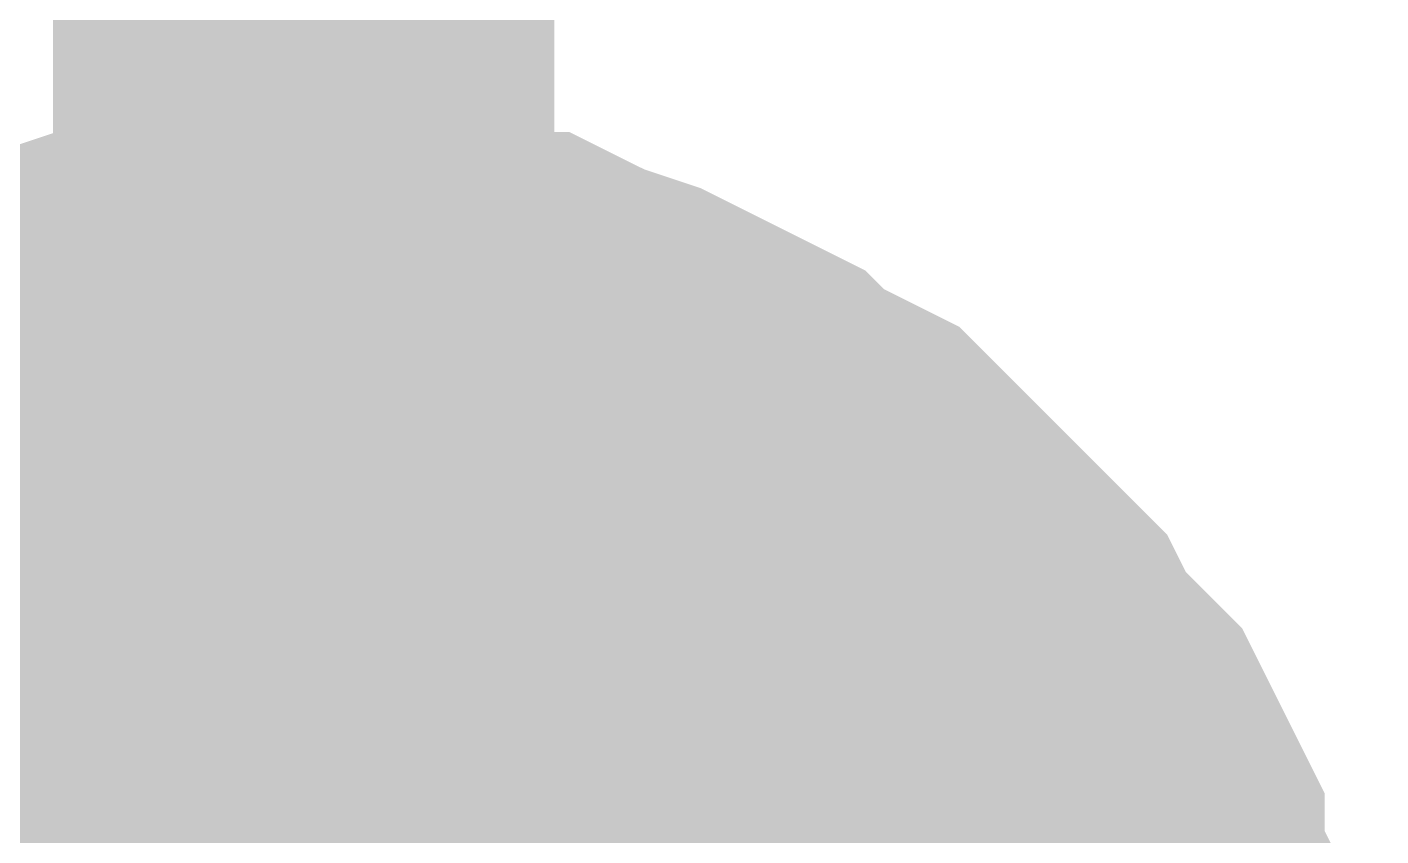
# Model space of a CAD drawing. Header units: inches. Extents: x 0 to 432, y 0 to 280.
# Drawn here: x 248.764 to 249.574, y 167.863 to 168.347 of the extents above; entities that cross this region are included whole.
import ezdxf

# ---------------------------------------------------------------- set-up
doc = ezdxf.new("R2010")
doc.units = ezdxf.units.IN
doc.layers.add('Sheet', color=255, linetype='Continuous')

msp = doc.modelspace()

# ---------------------------------------------------------------- linework, layer by layer
at = {"layer": 'Sheet'}
for points in [[(248.92965, 185.40571, 0.29972, 0.29972, 0), (248.92965, 167.62877, 0.29972, 0.29972, 0)], [(248.60395, 168.02182, 0.29972, 0.29972, 0), (248.62641, 168.04428, 0.29972, 0.29972, 0), (248.63765, 168.05551, 0.29972, 0.29972, 0), (248.66011, 168.06674, 0.29972, 0.29972, 0), (248.68257, 168.07797, 0.29972, 0.29972, 0), (248.70503, 168.0892, 0.29972, 0.29972, 0), (248.72749, 168.10043, 0.29972, 0.29972, 0), (248.74995, 168.11166, 0.29972, 0.29972, 0), (248.77241, 168.12289, 0.29972, 0.29972, 0), (248.80611, 168.13412, 0.29972, 0.29972, 0), (248.82857, 168.13412, 0.29972, 0.29972, 0), (248.85103, 168.13412, 0.29972, 0.29972, 0), (248.87349, 168.14535, 0.29972, 0.29972, 0), (248.90718, 168.14535, 0.29972, 0.29972, 0), (248.92965, 168.14535, 0.29972, 0.29972, 0)], [(248.60395, 168.02182, 0.29972, 0.29972, 0), (248.62641, 168.04428, 0.29972, 0.29972, 0), (248.63765, 168.05551, 0.29972, 0.29972, 0), (248.66011, 168.06674, 0.29972, 0.29972, 0), (248.68257, 168.07797, 0.29972, 0.29972, 0), (248.70503, 168.0892, 0.29972, 0.29972, 0), (248.72749, 168.10043, 0.29972, 0.29972, 0), (248.74995, 168.11166, 0.29972, 0.29972, 0), (248.77241, 168.12289, 0.29972, 0.29972, 0), (248.80611, 168.13412, 0.29972, 0.29972, 0), (248.82857, 168.13412, 0.29972, 0.29972, 0), (248.85103, 168.13412, 0.29972, 0.29972, 0), (248.87349, 168.14535, 0.29972, 0.29972, 0), (248.90718, 168.14535, 0.29972, 0.29972, 0), (248.92965, 168.14535, 0.29972, 0.29972, 0)], [(248.60395, 168.02182, 0.29972, 0.29972, 0), (248.62641, 168.04428, 0.29972, 0.29972, 0), (248.63765, 168.05551, 0.29972, 0.29972, 0), (248.66011, 168.06674, 0.29972, 0.29972, 0), (248.68257, 168.07797, 0.29972, 0.29972, 0), (248.70503, 168.0892, 0.29972, 0.29972, 0), (248.72749, 168.10043, 0.29972, 0.29972, 0), (248.74995, 168.11166, 0.29972, 0.29972, 0), (248.77241, 168.12289, 0.29972, 0.29972, 0), (248.80611, 168.13412, 0.29972, 0.29972, 0), (248.82857, 168.13412, 0.29972, 0.29972, 0), (248.85103, 168.13412, 0.29972, 0.29972, 0), (248.87349, 168.14535, 0.29972, 0.29972, 0), (248.90718, 168.14535, 0.29972, 0.29972, 0), (248.92965, 168.14535, 0.29972, 0.29972, 0)], [(248.60395, 168.02182, 0.29972, 0.29972, 0), (248.62641, 168.04428, 0.29972, 0.29972, 0), (248.63765, 168.05551, 0.29972, 0.29972, 0), (248.66011, 168.06674, 0.29972, 0.29972, 0), (248.68257, 168.07797, 0.29972, 0.29972, 0), (248.70503, 168.0892, 0.29972, 0.29972, 0), (248.72749, 168.10043, 0.29972, 0.29972, 0), (248.74995, 168.11166, 0.29972, 0.29972, 0), (248.77241, 168.12289, 0.29972, 0.29972, 0), (248.80611, 168.13412, 0.29972, 0.29972, 0), (248.82857, 168.13412, 0.29972, 0.29972, 0), (248.85103, 168.13412, 0.29972, 0.29972, 0), (248.87349, 168.14535, 0.29972, 0.29972, 0), (248.90718, 168.14535, 0.29972, 0.29972, 0), (248.92965, 168.14535, 0.29972, 0.29972, 0)], [(248.60395, 168.02182, 0.29972, 0.29972, 0), (248.62641, 168.04428, 0.29972, 0.29972, 0), (248.63765, 168.05551, 0.29972, 0.29972, 0), (248.66011, 168.06674, 0.29972, 0.29972, 0), (248.68257, 168.07797, 0.29972, 0.29972, 0), (248.70503, 168.0892, 0.29972, 0.29972, 0), (248.72749, 168.10043, 0.29972, 0.29972, 0), (248.74995, 168.11166, 0.29972, 0.29972, 0), (248.77241, 168.12289, 0.29972, 0.29972, 0), (248.80611, 168.13412, 0.29972, 0.29972, 0), (248.82857, 168.13412, 0.29972, 0.29972, 0), (248.85103, 168.13412, 0.29972, 0.29972, 0), (248.87349, 168.14535, 0.29972, 0.29972, 0), (248.90718, 168.14535, 0.29972, 0.29972, 0), (248.92965, 168.14535, 0.29972, 0.29972, 0)], [(248.60395, 168.02182, 0.29972, 0.29972, 0), (248.62641, 168.04428, 0.29972, 0.29972, 0), (248.63765, 168.05551, 0.29972, 0.29972, 0), (248.66011, 168.06674, 0.29972, 0.29972, 0), (248.68257, 168.07797, 0.29972, 0.29972, 0), (248.70503, 168.0892, 0.29972, 0.29972, 0), (248.72749, 168.10043, 0.29972, 0.29972, 0), (248.74995, 168.11166, 0.29972, 0.29972, 0), (248.77241, 168.12289, 0.29972, 0.29972, 0), (248.80611, 168.13412, 0.29972, 0.29972, 0), (248.82857, 168.13412, 0.29972, 0.29972, 0), (248.85103, 168.13412, 0.29972, 0.29972, 0), (248.87349, 168.14535, 0.29972, 0.29972, 0), (248.90718, 168.14535, 0.29972, 0.29972, 0), (248.92965, 168.14535, 0.29972, 0.29972, 0)], [(248.92965, 168.14535, 0.29972, 0.29972, 0), (248.92965, 168.14535, 0.29972, 0.29972, 0)], [(248.92965, 168.14535, 0.29972, 0.29972, 0), (248.95211, 168.14535, 0.29972, 0.29972, 0), (248.9858, 168.14535, 0.29972, 0.29972, 0), (249.00826, 168.13412, 0.29972, 0.29972, 0), (249.03072, 168.13412, 0.29972, 0.29972, 0), (249.05318, 168.13412, 0.29972, 0.29972, 0), (249.07565, 168.12289, 0.29972, 0.29972, 0), (249.10934, 168.11166, 0.29972, 0.29972, 0), (249.1318, 168.10043, 0.29972, 0.29972, 0), (249.15426, 168.0892, 0.29972, 0.29972, 0), (249.17672, 168.07797, 0.29972, 0.29972, 0), (249.18795, 168.06674, 0.29972, 0.29972, 0), (249.21041, 168.05551, 0.29972, 0.29972, 0), (249.23288, 168.04428, 0.29972, 0.29972, 0), (249.25534, 168.02182, 0.29972, 0.29972, 0), (249.26657, 168.01059, 0.29972, 0.29972, 0), (249.28903, 167.98813, 0.29972, 0.29972, 0), (249.30026, 167.9769, 0.29972, 0.29972, 0), (249.32272, 167.95444, 0.29972, 0.29972, 0), (249.33395, 167.93198, 0.29972, 0.29972, 0), (249.34518, 167.92075, 0.29972, 0.29972, 0), (249.36764, 167.89829, 0.29972, 0.29972, 0), (249.37888, 167.87583, 0.29972, 0.29972, 0), (249.39011, 167.85337, 0.29972, 0.29972, 0), (249.39011, 167.83091, 0.29972, 0.29972, 0), (249.40134, 167.80845, 0.29972, 0.29972, 0), (249.41257, 167.78599, 0.29972, 0.29972, 0), (249.4238, 167.7523, 0.29972, 0.29972, 0), (249.4238, 167.72984, 0.29972, 0.29972, 0), (249.4238, 167.70738, 0.29972, 0.29972, 0)], [(248.92965, 168.14535, 0.29972, 0.29972, 0), (248.92965, 168.14535, 0.29972, 0.29972, 0)], [(248.92965, 168.14535, 0.29972, 0.29972, 0), (248.95211, 168.14535, 0.29972, 0.29972, 0), (248.9858, 168.14535, 0.29972, 0.29972, 0), (249.00826, 168.13412, 0.29972, 0.29972, 0), (249.03072, 168.13412, 0.29972, 0.29972, 0), (249.05318, 168.13412, 0.29972, 0.29972, 0), (249.07565, 168.12289, 0.29972, 0.29972, 0), (249.10934, 168.11166, 0.29972, 0.29972, 0), (249.1318, 168.10043, 0.29972, 0.29972, 0), (249.15426, 168.0892, 0.29972, 0.29972, 0), (249.17672, 168.07797, 0.29972, 0.29972, 0), (249.18795, 168.06674, 0.29972, 0.29972, 0), (249.21041, 168.05551, 0.29972, 0.29972, 0), (249.23288, 168.04428, 0.29972, 0.29972, 0), (249.25534, 168.02182, 0.29972, 0.29972, 0), (249.26657, 168.01059, 0.29972, 0.29972, 0), (249.28903, 167.98813, 0.29972, 0.29972, 0), (249.30026, 167.9769, 0.29972, 0.29972, 0), (249.32272, 167.95444, 0.29972, 0.29972, 0), (249.33395, 167.93198, 0.29972, 0.29972, 0), (249.34518, 167.92075, 0.29972, 0.29972, 0), (249.36764, 167.89829, 0.29972, 0.29972, 0), (249.37888, 167.87583, 0.29972, 0.29972, 0), (249.39011, 167.85337, 0.29972, 0.29972, 0), (249.39011, 167.83091, 0.29972, 0.29972, 0), (249.40134, 167.80845, 0.29972, 0.29972, 0), (249.41257, 167.78599, 0.29972, 0.29972, 0), (249.4238, 167.7523, 0.29972, 0.29972, 0), (249.4238, 167.72984, 0.29972, 0.29972, 0), (249.4238, 167.70738, 0.29972, 0.29972, 0)], [(248.92965, 168.14535, 0.29972, 0.29972, 0), (248.92965, 168.14535, 0.29972, 0.29972, 0)], [(248.92965, 168.14535, 0.29972, 0.29972, 0), (248.95211, 168.14535, 0.29972, 0.29972, 0), (248.9858, 168.14535, 0.29972, 0.29972, 0), (249.00826, 168.13412, 0.29972, 0.29972, 0), (249.03072, 168.13412, 0.29972, 0.29972, 0), (249.05318, 168.13412, 0.29972, 0.29972, 0), (249.07565, 168.12289, 0.29972, 0.29972, 0), (249.10934, 168.11166, 0.29972, 0.29972, 0), (249.1318, 168.10043, 0.29972, 0.29972, 0), (249.15426, 168.0892, 0.29972, 0.29972, 0), (249.17672, 168.07797, 0.29972, 0.29972, 0), (249.18795, 168.06674, 0.29972, 0.29972, 0), (249.21041, 168.05551, 0.29972, 0.29972, 0), (249.23288, 168.04428, 0.29972, 0.29972, 0), (249.25534, 168.02182, 0.29972, 0.29972, 0), (249.26657, 168.01059, 0.29972, 0.29972, 0), (249.28903, 167.98813, 0.29972, 0.29972, 0), (249.30026, 167.9769, 0.29972, 0.29972, 0), (249.32272, 167.95444, 0.29972, 0.29972, 0), (249.33395, 167.93198, 0.29972, 0.29972, 0), (249.34518, 167.92075, 0.29972, 0.29972, 0), (249.36764, 167.89829, 0.29972, 0.29972, 0), (249.37888, 167.87583, 0.29972, 0.29972, 0), (249.39011, 167.85337, 0.29972, 0.29972, 0), (249.39011, 167.83091, 0.29972, 0.29972, 0), (249.40134, 167.80845, 0.29972, 0.29972, 0), (249.41257, 167.78599, 0.29972, 0.29972, 0), (249.4238, 167.7523, 0.29972, 0.29972, 0), (249.4238, 167.72984, 0.29972, 0.29972, 0), (249.4238, 167.70738, 0.29972, 0.29972, 0)], [(248.92965, 168.14535, 0.29972, 0.29972, 0), (248.92965, 168.14535, 0.29972, 0.29972, 0)], [(248.92965, 168.14535, 0.29972, 0.29972, 0), (248.95211, 168.14535, 0.29972, 0.29972, 0), (248.9858, 168.14535, 0.29972, 0.29972, 0), (249.00826, 168.13412, 0.29972, 0.29972, 0), (249.03072, 168.13412, 0.29972, 0.29972, 0), (249.05318, 168.13412, 0.29972, 0.29972, 0), (249.07565, 168.12289, 0.29972, 0.29972, 0), (249.10934, 168.11166, 0.29972, 0.29972, 0), (249.1318, 168.10043, 0.29972, 0.29972, 0), (249.15426, 168.0892, 0.29972, 0.29972, 0), (249.17672, 168.07797, 0.29972, 0.29972, 0), (249.18795, 168.06674, 0.29972, 0.29972, 0), (249.21041, 168.05551, 0.29972, 0.29972, 0), (249.23288, 168.04428, 0.29972, 0.29972, 0), (249.25534, 168.02182, 0.29972, 0.29972, 0), (249.26657, 168.01059, 0.29972, 0.29972, 0), (249.28903, 167.98813, 0.29972, 0.29972, 0), (249.30026, 167.9769, 0.29972, 0.29972, 0), (249.32272, 167.95444, 0.29972, 0.29972, 0), (249.33395, 167.93198, 0.29972, 0.29972, 0), (249.34518, 167.92075, 0.29972, 0.29972, 0), (249.36764, 167.89829, 0.29972, 0.29972, 0), (249.37888, 167.87583, 0.29972, 0.29972, 0), (249.39011, 167.85337, 0.29972, 0.29972, 0), (249.39011, 167.83091, 0.29972, 0.29972, 0), (249.40134, 167.80845, 0.29972, 0.29972, 0), (249.41257, 167.78599, 0.29972, 0.29972, 0), (249.4238, 167.7523, 0.29972, 0.29972, 0), (249.4238, 167.72984, 0.29972, 0.29972, 0), (249.4238, 167.70738, 0.29972, 0.29972, 0)], [(248.92965, 168.14535, 0.29972, 0.29972, 0), (248.92965, 168.14535, 0.29972, 0.29972, 0)], [(248.92965, 168.14535, 0.29972, 0.29972, 0), (248.95211, 168.14535, 0.29972, 0.29972, 0), (248.9858, 168.14535, 0.29972, 0.29972, 0), (249.00826, 168.13412, 0.29972, 0.29972, 0), (249.03072, 168.13412, 0.29972, 0.29972, 0), (249.05318, 168.13412, 0.29972, 0.29972, 0), (249.07565, 168.12289, 0.29972, 0.29972, 0), (249.10934, 168.11166, 0.29972, 0.29972, 0), (249.1318, 168.10043, 0.29972, 0.29972, 0), (249.15426, 168.0892, 0.29972, 0.29972, 0), (249.17672, 168.07797, 0.29972, 0.29972, 0), (249.18795, 168.06674, 0.29972, 0.29972, 0), (249.21041, 168.05551, 0.29972, 0.29972, 0), (249.23288, 168.04428, 0.29972, 0.29972, 0), (249.25534, 168.02182, 0.29972, 0.29972, 0), (249.26657, 168.01059, 0.29972, 0.29972, 0), (249.28903, 167.98813, 0.29972, 0.29972, 0), (249.30026, 167.9769, 0.29972, 0.29972, 0), (249.32272, 167.95444, 0.29972, 0.29972, 0), (249.33395, 167.93198, 0.29972, 0.29972, 0), (249.34518, 167.92075, 0.29972, 0.29972, 0), (249.36764, 167.89829, 0.29972, 0.29972, 0), (249.37888, 167.87583, 0.29972, 0.29972, 0), (249.39011, 167.85337, 0.29972, 0.29972, 0), (249.39011, 167.83091, 0.29972, 0.29972, 0), (249.40134, 167.80845, 0.29972, 0.29972, 0), (249.41257, 167.78599, 0.29972, 0.29972, 0), (249.4238, 167.7523, 0.29972, 0.29972, 0), (249.4238, 167.72984, 0.29972, 0.29972, 0), (249.4238, 167.70738, 0.29972, 0.29972, 0)], [(248.92965, 168.14535, 0.29972, 0.29972, 0), (248.92965, 168.14535, 0.29972, 0.29972, 0)], [(248.92965, 168.14535, 0.29972, 0.29972, 0), (248.95211, 168.14535, 0.29972, 0.29972, 0), (248.9858, 168.14535, 0.29972, 0.29972, 0), (249.00826, 168.13412, 0.29972, 0.29972, 0), (249.03072, 168.13412, 0.29972, 0.29972, 0), (249.05318, 168.13412, 0.29972, 0.29972, 0), (249.07565, 168.12289, 0.29972, 0.29972, 0), (249.10934, 168.11166, 0.29972, 0.29972, 0), (249.1318, 168.10043, 0.29972, 0.29972, 0), (249.15426, 168.0892, 0.29972, 0.29972, 0), (249.17672, 168.07797, 0.29972, 0.29972, 0), (249.18795, 168.06674, 0.29972, 0.29972, 0), (249.21041, 168.05551, 0.29972, 0.29972, 0), (249.23288, 168.04428, 0.29972, 0.29972, 0), (249.25534, 168.02182, 0.29972, 0.29972, 0), (249.26657, 168.01059, 0.29972, 0.29972, 0), (249.28903, 167.98813, 0.29972, 0.29972, 0), (249.30026, 167.9769, 0.29972, 0.29972, 0), (249.32272, 167.95444, 0.29972, 0.29972, 0), (249.33395, 167.93198, 0.29972, 0.29972, 0), (249.34518, 167.92075, 0.29972, 0.29972, 0), (249.36764, 167.89829, 0.29972, 0.29972, 0), (249.37888, 167.87583, 0.29972, 0.29972, 0), (249.39011, 167.85337, 0.29972, 0.29972, 0), (249.39011, 167.83091, 0.29972, 0.29972, 0), (249.40134, 167.80845, 0.29972, 0.29972, 0), (249.41257, 167.78599, 0.29972, 0.29972, 0), (249.4238, 167.7523, 0.29972, 0.29972, 0), (249.4238, 167.72984, 0.29972, 0.29972, 0), (249.4238, 167.70738, 0.29972, 0.29972, 0)], [(248.70503, 168.0892, 0.09906, 0.09906, 0), (248.72749, 168.10043, 0.09906, 0.09906, 0), (248.74995, 168.11166, 0.09906, 0.09906, 0), (248.77241, 168.12289, 0.09906, 0.09906, 0), (248.80611, 168.13412, 0.09906, 0.09906, 0), (248.82857, 168.13412, 0.09906, 0.09906, 0), (248.85103, 168.13412, 0.09906, 0.09906, 0), (248.87349, 168.14535, 0.09906, 0.09906, 0), (248.90718, 168.14535, 0.09906, 0.09906, 0), (248.92965, 168.14535, 0.09906, 0.09906, 0)], [(248.70503, 168.0892, 0.09906, 0.09906, 0), (248.72749, 168.10043, 0.09906, 0.09906, 0), (248.74995, 168.11166, 0.09906, 0.09906, 0), (248.77241, 168.12289, 0.09906, 0.09906, 0), (248.80611, 168.13412, 0.09906, 0.09906, 0), (248.82857, 168.13412, 0.09906, 0.09906, 0), (248.85103, 168.13412, 0.09906, 0.09906, 0), (248.87349, 168.14535, 0.09906, 0.09906, 0), (248.90718, 168.14535, 0.09906, 0.09906, 0), (248.92965, 168.14535, 0.09906, 0.09906, 0)], [(248.70503, 168.0892, 0.09906, 0.09906, 0), (248.72749, 168.10043, 0.09906, 0.09906, 0), (248.74995, 168.11166, 0.09906, 0.09906, 0), (248.77241, 168.12289, 0.09906, 0.09906, 0), (248.80611, 168.13412, 0.09906, 0.09906, 0), (248.82857, 168.13412, 0.09906, 0.09906, 0), (248.85103, 168.13412, 0.09906, 0.09906, 0), (248.87349, 168.14535, 0.09906, 0.09906, 0), (248.90718, 168.14535, 0.09906, 0.09906, 0), (248.92965, 168.14535, 0.09906, 0.09906, 0)], [(248.70503, 168.0892, 0.09906, 0.09906, 0), (248.72749, 168.10043, 0.09906, 0.09906, 0), (248.74995, 168.11166, 0.09906, 0.09906, 0), (248.77241, 168.12289, 0.09906, 0.09906, 0), (248.80611, 168.13412, 0.09906, 0.09906, 0), (248.82857, 168.13412, 0.09906, 0.09906, 0), (248.85103, 168.13412, 0.09906, 0.09906, 0), (248.87349, 168.14535, 0.09906, 0.09906, 0), (248.90718, 168.14535, 0.09906, 0.09906, 0), (248.92965, 168.14535, 0.09906, 0.09906, 0)], [(248.70503, 168.0892, 0.09906, 0.09906, 0), (248.72749, 168.10043, 0.09906, 0.09906, 0), (248.74995, 168.11166, 0.09906, 0.09906, 0), (248.77241, 168.12289, 0.09906, 0.09906, 0), (248.80611, 168.13412, 0.09906, 0.09906, 0), (248.82857, 168.13412, 0.09906, 0.09906, 0), (248.85103, 168.13412, 0.09906, 0.09906, 0), (248.87349, 168.14535, 0.09906, 0.09906, 0), (248.90718, 168.14535, 0.09906, 0.09906, 0), (248.92965, 168.14535, 0.09906, 0.09906, 0)], [(248.70503, 168.0892, 0.09906, 0.09906, 0), (248.72749, 168.10043, 0.09906, 0.09906, 0), (248.74995, 168.11166, 0.09906, 0.09906, 0), (248.77241, 168.12289, 0.09906, 0.09906, 0), (248.80611, 168.13412, 0.09906, 0.09906, 0), (248.82857, 168.13412, 0.09906, 0.09906, 0), (248.85103, 168.13412, 0.09906, 0.09906, 0), (248.87349, 168.14535, 0.09906, 0.09906, 0), (248.90718, 168.14535, 0.09906, 0.09906, 0), (248.92965, 168.14535, 0.09906, 0.09906, 0)], [(248.92965, 168.14535, 0.09906, 0.09906, 0), (248.92965, 168.14535, 0.09906, 0.09906, 0)], [(248.92965, 168.14535, 0.09906, 0.09906, 0), (248.95211, 168.14535, 0.09906, 0.09906, 0), (248.9858, 168.14535, 0.09906, 0.09906, 0), (249.00826, 168.13412, 0.09906, 0.09906, 0), (249.03072, 168.13412, 0.09906, 0.09906, 0), (249.05318, 168.13412, 0.09906, 0.09906, 0), (249.07565, 168.12289, 0.09906, 0.09906, 0), (249.10934, 168.11166, 0.09906, 0.09906, 0), (249.1318, 168.10043, 0.09906, 0.09906, 0), (249.15426, 168.0892, 0.09906, 0.09906, 0), (249.17672, 168.07797, 0.09906, 0.09906, 0), (249.18795, 168.06674, 0.09906, 0.09906, 0), (249.21041, 168.05551, 0.09906, 0.09906, 0), (249.23288, 168.04428, 0.09906, 0.09906, 0), (249.25534, 168.02182, 0.09906, 0.09906, 0), (249.26657, 168.01059, 0.09906, 0.09906, 0), (249.28903, 167.98813, 0.09906, 0.09906, 0), (249.30026, 167.9769, 0.09906, 0.09906, 0), (249.32272, 167.95444, 0.09906, 0.09906, 0), (249.33395, 167.93198, 0.09906, 0.09906, 0), (249.34518, 167.92075, 0.09906, 0.09906, 0), (249.36764, 167.89829, 0.09906, 0.09906, 0), (249.37888, 167.87583, 0.09906, 0.09906, 0), (249.39011, 167.85337, 0.09906, 0.09906, 0), (249.39011, 167.83091, 0.09906, 0.09906, 0), (249.40134, 167.80845, 0.09906, 0.09906, 0)], [(248.92965, 168.14535, 0.09906, 0.09906, 0), (248.92965, 168.14535, 0.09906, 0.09906, 0)], [(248.92965, 168.14535, 0.09906, 0.09906, 0), (248.95211, 168.14535, 0.09906, 0.09906, 0), (248.9858, 168.14535, 0.09906, 0.09906, 0), (249.00826, 168.13412, 0.09906, 0.09906, 0), (249.03072, 168.13412, 0.09906, 0.09906, 0), (249.05318, 168.13412, 0.09906, 0.09906, 0), (249.07565, 168.12289, 0.09906, 0.09906, 0), (249.10934, 168.11166, 0.09906, 0.09906, 0), (249.1318, 168.10043, 0.09906, 0.09906, 0), (249.15426, 168.0892, 0.09906, 0.09906, 0), (249.17672, 168.07797, 0.09906, 0.09906, 0), (249.18795, 168.06674, 0.09906, 0.09906, 0), (249.21041, 168.05551, 0.09906, 0.09906, 0), (249.23288, 168.04428, 0.09906, 0.09906, 0), (249.25534, 168.02182, 0.09906, 0.09906, 0), (249.26657, 168.01059, 0.09906, 0.09906, 0), (249.28903, 167.98813, 0.09906, 0.09906, 0), (249.30026, 167.9769, 0.09906, 0.09906, 0), (249.32272, 167.95444, 0.09906, 0.09906, 0), (249.33395, 167.93198, 0.09906, 0.09906, 0), (249.34518, 167.92075, 0.09906, 0.09906, 0), (249.36764, 167.89829, 0.09906, 0.09906, 0), (249.37888, 167.87583, 0.09906, 0.09906, 0), (249.39011, 167.85337, 0.09906, 0.09906, 0), (249.39011, 167.83091, 0.09906, 0.09906, 0), (249.40134, 167.80845, 0.09906, 0.09906, 0)], [(248.92965, 168.14535, 0.09906, 0.09906, 0), (248.92965, 168.14535, 0.09906, 0.09906, 0)], [(248.92965, 168.14535, 0.09906, 0.09906, 0), (248.95211, 168.14535, 0.09906, 0.09906, 0), (248.9858, 168.14535, 0.09906, 0.09906, 0), (249.00826, 168.13412, 0.09906, 0.09906, 0), (249.03072, 168.13412, 0.09906, 0.09906, 0), (249.05318, 168.13412, 0.09906, 0.09906, 0), (249.07565, 168.12289, 0.09906, 0.09906, 0), (249.10934, 168.11166, 0.09906, 0.09906, 0), (249.1318, 168.10043, 0.09906, 0.09906, 0), (249.15426, 168.0892, 0.09906, 0.09906, 0), (249.17672, 168.07797, 0.09906, 0.09906, 0), (249.18795, 168.06674, 0.09906, 0.09906, 0), (249.21041, 168.05551, 0.09906, 0.09906, 0), (249.23288, 168.04428, 0.09906, 0.09906, 0), (249.25534, 168.02182, 0.09906, 0.09906, 0), (249.26657, 168.01059, 0.09906, 0.09906, 0), (249.28903, 167.98813, 0.09906, 0.09906, 0), (249.30026, 167.9769, 0.09906, 0.09906, 0), (249.32272, 167.95444, 0.09906, 0.09906, 0), (249.33395, 167.93198, 0.09906, 0.09906, 0), (249.34518, 167.92075, 0.09906, 0.09906, 0), (249.36764, 167.89829, 0.09906, 0.09906, 0), (249.37888, 167.87583, 0.09906, 0.09906, 0), (249.39011, 167.85337, 0.09906, 0.09906, 0), (249.39011, 167.83091, 0.09906, 0.09906, 0), (249.40134, 167.80845, 0.09906, 0.09906, 0)], [(248.92965, 168.14535, 0.09906, 0.09906, 0), (248.92965, 168.14535, 0.09906, 0.09906, 0)], [(248.92965, 168.14535, 0.09906, 0.09906, 0), (248.95211, 168.14535, 0.09906, 0.09906, 0), (248.9858, 168.14535, 0.09906, 0.09906, 0), (249.00826, 168.13412, 0.09906, 0.09906, 0), (249.03072, 168.13412, 0.09906, 0.09906, 0), (249.05318, 168.13412, 0.09906, 0.09906, 0), (249.07565, 168.12289, 0.09906, 0.09906, 0), (249.10934, 168.11166, 0.09906, 0.09906, 0), (249.1318, 168.10043, 0.09906, 0.09906, 0), (249.15426, 168.0892, 0.09906, 0.09906, 0), (249.17672, 168.07797, 0.09906, 0.09906, 0), (249.18795, 168.06674, 0.09906, 0.09906, 0), (249.21041, 168.05551, 0.09906, 0.09906, 0), (249.23288, 168.04428, 0.09906, 0.09906, 0), (249.25534, 168.02182, 0.09906, 0.09906, 0), (249.26657, 168.01059, 0.09906, 0.09906, 0), (249.28903, 167.98813, 0.09906, 0.09906, 0), (249.30026, 167.9769, 0.09906, 0.09906, 0), (249.32272, 167.95444, 0.09906, 0.09906, 0), (249.33395, 167.93198, 0.09906, 0.09906, 0), (249.34518, 167.92075, 0.09906, 0.09906, 0), (249.36764, 167.89829, 0.09906, 0.09906, 0), (249.37888, 167.87583, 0.09906, 0.09906, 0), (249.39011, 167.85337, 0.09906, 0.09906, 0), (249.39011, 167.83091, 0.09906, 0.09906, 0), (249.40134, 167.80845, 0.09906, 0.09906, 0)], [(248.92965, 168.14535, 0.09906, 0.09906, 0), (248.92965, 168.14535, 0.09906, 0.09906, 0)], [(248.92965, 168.14535, 0.09906, 0.09906, 0), (248.95211, 168.14535, 0.09906, 0.09906, 0), (248.9858, 168.14535, 0.09906, 0.09906, 0), (249.00826, 168.13412, 0.09906, 0.09906, 0), (249.03072, 168.13412, 0.09906, 0.09906, 0), (249.05318, 168.13412, 0.09906, 0.09906, 0), (249.07565, 168.12289, 0.09906, 0.09906, 0), (249.10934, 168.11166, 0.09906, 0.09906, 0), (249.1318, 168.10043, 0.09906, 0.09906, 0), (249.15426, 168.0892, 0.09906, 0.09906, 0), (249.17672, 168.07797, 0.09906, 0.09906, 0), (249.18795, 168.06674, 0.09906, 0.09906, 0), (249.21041, 168.05551, 0.09906, 0.09906, 0), (249.23288, 168.04428, 0.09906, 0.09906, 0), (249.25534, 168.02182, 0.09906, 0.09906, 0), (249.26657, 168.01059, 0.09906, 0.09906, 0), (249.28903, 167.98813, 0.09906, 0.09906, 0), (249.30026, 167.9769, 0.09906, 0.09906, 0), (249.32272, 167.95444, 0.09906, 0.09906, 0), (249.33395, 167.93198, 0.09906, 0.09906, 0), (249.34518, 167.92075, 0.09906, 0.09906, 0), (249.36764, 167.89829, 0.09906, 0.09906, 0), (249.37888, 167.87583, 0.09906, 0.09906, 0), (249.39011, 167.85337, 0.09906, 0.09906, 0), (249.39011, 167.83091, 0.09906, 0.09906, 0), (249.40134, 167.80845, 0.09906, 0.09906, 0)], [(248.92965, 168.14535, 0.09906, 0.09906, 0), (248.92965, 168.14535, 0.09906, 0.09906, 0)], [(248.92965, 168.14535, 0.09906, 0.09906, 0), (248.95211, 168.14535, 0.09906, 0.09906, 0), (248.9858, 168.14535, 0.09906, 0.09906, 0), (249.00826, 168.13412, 0.09906, 0.09906, 0), (249.03072, 168.13412, 0.09906, 0.09906, 0), (249.05318, 168.13412, 0.09906, 0.09906, 0), (249.07565, 168.12289, 0.09906, 0.09906, 0), (249.10934, 168.11166, 0.09906, 0.09906, 0), (249.1318, 168.10043, 0.09906, 0.09906, 0), (249.15426, 168.0892, 0.09906, 0.09906, 0), (249.17672, 168.07797, 0.09906, 0.09906, 0), (249.18795, 168.06674, 0.09906, 0.09906, 0), (249.21041, 168.05551, 0.09906, 0.09906, 0), (249.23288, 168.04428, 0.09906, 0.09906, 0), (249.25534, 168.02182, 0.09906, 0.09906, 0), (249.26657, 168.01059, 0.09906, 0.09906, 0), (249.28903, 167.98813, 0.09906, 0.09906, 0), (249.30026, 167.9769, 0.09906, 0.09906, 0), (249.32272, 167.95444, 0.09906, 0.09906, 0), (249.33395, 167.93198, 0.09906, 0.09906, 0), (249.34518, 167.92075, 0.09906, 0.09906, 0), (249.36764, 167.89829, 0.09906, 0.09906, 0), (249.37888, 167.87583, 0.09906, 0.09906, 0), (249.39011, 167.85337, 0.09906, 0.09906, 0), (249.39011, 167.83091, 0.09906, 0.09906, 0), (249.40134, 167.80845, 0.09906, 0.09906, 0)]]:
    msp.add_lwpolyline(points, format="xyseb", dxfattribs=at)
msp.add_lwpolyline([(248.666, 167.64, 0.508, 0.508, 1), (249.174, 167.64, 0.508, 0.508, 1)], format="xyseb", close=True, dxfattribs=at)

doc.saveas('drawing.dxf')
